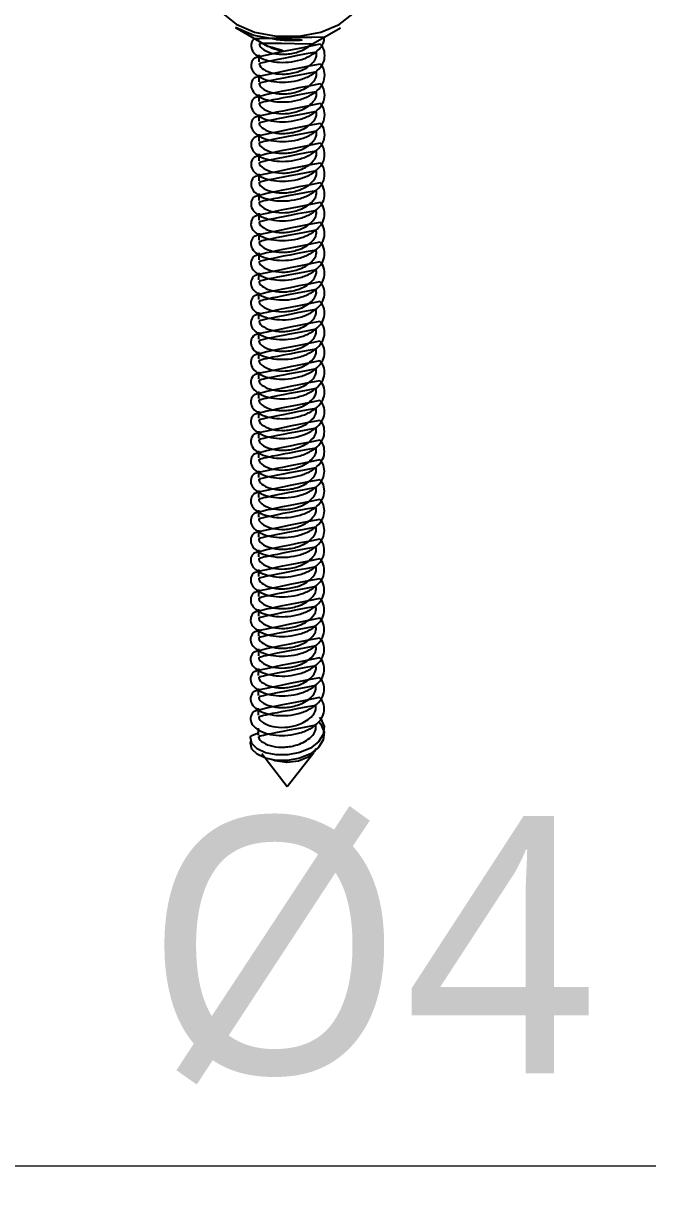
# Model space of a CAD drawing. Extents: x 16296680691 to 16296681378, y -37409617466 to -37409616989.
# Drawn here: x 16296680814.45 to 16296680839.16, y -37409617367.4 to -37409617322.11 of the extents above; entities that cross this region are included whole.
import ezdxf

# ---------------------------------------------------------------- set-up
doc = ezdxf.new("R2010")
doc.units = 0
doc.header["$LTSCALE"] = 10
doc.header["$MEASUREMENT"] = 0
doc.header["$PDMODE"] = 3
doc.header["$PDSIZE"] = -10
doc.layers.get('0').update_dxf_attribs({"linetype": 'CONTINUOUS'})
doc.layers.get('DEFPOINTS').update_dxf_attribs({"linetype": 'CONTINUOUS'})
doc.styles.add('Daelim Dimension', font='')
doc.styles.get('Daelim Dimension').set_extended_font_data('NanumGothic')
doc.dimstyles.new('DEFAULT', dxfattribs={"dimscale": 2, "dimtxt": 2, "dimasz": 2, "dimexe": 0, "dimexo": 2, "dimgap": 1, "dimtad": 1, "dimdec": 1, "dimzin": 9, "dimdsep": 46, "dimtxsty": 'Daelim Dimension', "dimcen": 0.5, "dimclrd": 252, "dimclre": 252, "dimclrt": 3, "dimadec": 1, "dimazin": 0, "dimtfac": 1, "dimtdec": 1, "dimtix": 1, "dimtmove": 0, "dimatfit": 3, "dimfxl": 1, "dimtolj": 1, "dimtzin": 1, "dimlwd": 9, "dimlwe": 9, "dimarcsym": 0})

# ---------------------------------------------------------------- blocks, each defined once
blk = doc.blocks.new('*D0')
at = {"color": 5, "lineweight": 9, "transparency": 16777216}
for p, q in [((16296680805.00526, -37409617341.05175), (16296680805.00526, -37409617366.735207)), ((16296680801.20512, -37409617341.356483), (16296680801.20512, -37409617366.735207)), ((16296680797.20512, -37409617366.735207), (16296680793.20512, -37409617366.735207)), ((16296680801.20512, -37409617366.735207), (16296680805.00526, -37409617366.735207)), ((16296680809.00526, -37409617366.735207), (16296680839.158819, -37409617366.735207))]:
    blk.add_line(p, q, dxfattribs=at)
at = {"color": 5, "transparency": 16777216}
for points in [[(16296680797.20512, -37409617366.068542), (16296680797.20512, -37409617367.401871), (16296680801.20512, -37409617366.735207)], [(16296680809.00526, -37409617366.068542), (16296680809.00526, -37409617367.401871), (16296680805.00526, -37409617366.735207)]]:
    blk.add_solid(points, dxfattribs=at)
at = {"layer": 'DEFPOINTS', "color": 0, "transparency": 16777216}
for p in [(16296680805.00526, -37409617337.05175), (16296680801.20512, -37409617337.356483), (16296680805.00526, -37409617366.735207)]:
    blk.add_point(p, dxfattribs=at)
at = {"color": 7, "transparency": 16777216, "insert": (16296680827.981421, -37409617358.347511), "char_height": 10, "attachment_point": 5, "style": 'Daelim Dimension'}
blk.add_mtext('\\A1;%%C4', dxfattribs=at)

msp = doc.modelspace()

# ---------------------------------------------------------------- linework, layer by layer
at = {"color": 7, "linetype": 'Continuous', "lineweight": 25}
for p, q in [((16296680822.739491, -37409617322.283913), (16296680823.986561, -37409617323.005234)), ((16296680825.593491, -37409617323.006592), (16296680826.84178, -37409617322.287376)), ((16296680823.65382, -37409617322.812767), (16296680823.65379, -37409617322.850929)), ((16296680823.65336, -37409617323.35096), (16296680823.65313, -37409617323.624107)), ((16296680823.65271, -37409617324.124138), (16296680823.652479, -37409617324.397293)), ((16296680823.65205, -37409617324.897324), (16296680823.651819, -37409617325.170464)), ((16296680823.65139, -37409617325.670486), (16296680823.651159, -37409617325.943642)), ((16296680823.65074, -37409617326.443672), (16296680823.650511, -37409617326.716827)), ((16296680823.65008, -37409617327.21685), (16296680823.649851, -37409617327.490013)), ((16296680823.649429, -37409617327.990044), (16296680823.649191, -37409617328.263184)), ((16296680823.648769, -37409617328.763206), (16296680823.64854, -37409617329.036362)), ((16296680823.648109, -37409617329.536392), (16296680823.647881, -37409617329.80954)), ((16296680823.647461, -37409617330.30957), (16296680823.64723, -37409617330.582733)), ((16296680823.646799, -37409617331.082748), (16296680823.64657, -37409617331.355904)), ((16296680823.646151, -37409617331.855927), (16296680823.64591, -37409617332.129082)), ((16296680823.645491, -37409617332.629112), (16296680823.64526, -37409617332.90226)), ((16296680823.644831, -37409617333.40229), (16296680823.6446, -37409617333.675438)), ((16296680823.64418, -37409617334.175468), (16296680823.64395, -37409617334.448624)), ((16296680823.64352, -37409617334.948647), (16296680823.64329, -37409617335.221802)), ((16296680823.64287, -37409617335.721832), (16296680823.64263, -37409617335.99498)), ((16296680823.64221, -37409617336.49501), (16296680823.641979, -37409617336.768158)), ((16296680823.64155, -37409617337.268188), (16296680823.641319, -37409617337.541344)), ((16296680823.6409, -37409617338.041367), (16296680823.640671, -37409617338.314507)), ((16296680823.64024, -37409617338.814537), (16296680823.640011, -37409617339.0877)), ((16296680823.639589, -37409617339.587723), (16296680823.639351, -37409617339.860878)), ((16296680823.638929, -37409617340.360909), (16296680823.6387, -37409617340.634064)), ((16296680823.638269, -37409617341.134087), (16296680823.638041, -37409617341.407227)), ((16296680823.637621, -37409617341.907257), (16296680823.63739, -37409617342.180412)), ((16296680823.636959, -37409617342.680443), (16296680823.63673, -37409617342.953598)), ((16296680823.636299, -37409617343.453621), (16296680823.63607, -37409617343.726784)), ((16296680823.635651, -37409617344.226807), (16296680823.63542, -37409617344.499947)), ((16296680823.634991, -37409617344.999977), (16296680823.63476, -37409617345.273132)), ((16296680823.63434, -37409617345.773163), (16296680823.634109, -37409617346.04631)), ((16296680823.63368, -37409617346.546341), (16296680823.63345, -37409617346.819504)), ((16296680823.63303, -37409617347.319519), (16296680823.63279, -37409617347.592667)), ((16296680823.63237, -37409617348.092697), (16296680823.632139, -37409617348.365852)), ((16296680823.63171, -37409617348.865883), (16296680823.631479, -37409617349.13903)), ((16296680823.346479, -37409617349.941208), (16296680823.64567, -37409617349.826729)), ((16296680823.63106, -37409617349.639061), (16296680823.630831, -37409617349.912399)), ((16296680823.76675, -37409617350.631172), (16296680824.76549, -37409617351.922752)), ((16296680824.76549, -37409617351.922752), (16296680825.794689, -37409617350.596443))]:
    msp.add_line(p, q, dxfattribs=at)
at = {"color": 7, "linetype": 'Continuous', "lineweight": 25, "flags": 128}
for points in [[(16296680825.25066, -37409617319.373283), (16296680824.35981, -37409617319.3703), (16296680823.51123, -37409617319.526421), (16296680822.787991, -37409617319.826347), (16296680822.2609, -37409617320.24073), (16296680821.981541, -37409617320.728996), (16296680821.977261, -37409617321.243362), (16296680822.24848, -37409617321.733467), (16296680822.76865, -37409617322.151337), (16296680823.48686, -37409617322.456093), (16296680824.33279, -37409617322.617867), (16296680825.22365, -37409617322.620827), (16296680826.072229, -37409617322.464722), (16296680826.795469, -37409617322.164787), (16296680827.322559, -37409617321.750412), (16296680827.601919, -37409617321.262138), (16296680827.606199, -37409617320.74778), (16296680827.33498, -37409617320.257668), (16296680826.8148, -37409617319.83979), (16296680826.0966, -37409617319.535049), (16296680825.25066, -37409617319.373283)], [(16296680824.32407, -37409617322.753967), (16296680823.462219, -37409617322.589157), (16296680822.739491, -37409617322.283913)], [(16296680826.02557, -37409617349.220741), (16296680826.079571, -37409617349.275902), (16296680826.20083, -37409617349.583763), (16296680826.16725, -37409617349.892212), (16296680825.982691, -37409617350.185051), (16296680825.66717, -37409617350.429077), (16296680825.259199, -37409617350.6008), (16296680824.790859, -37409617350.692192), (16296680824.32983, -37409617350.691803), (16296680823.90667, -37409617350.607597), (16296680823.581221, -37409617350.45211), (16296680823.38122, -37409617350.245972), (16296680823.33007, -37409617350.014793), (16296680823.346479, -37409617349.941208), (16296680823.346479, -37409617349.941208)], [(16296680825.99094, -37409617349.399834), (16296680826.07939, -37409617349.490173), (16296680826.200649, -37409617349.798027), (16296680826.16707, -37409617350.106483), (16296680825.98251, -37409617350.399323), (16296680825.66699, -37409617350.643341), (16296680825.25901, -37409617350.815071), (16296680824.79068, -37409617350.906464), (16296680824.329651, -37409617350.906067), (16296680823.90649, -37409617350.821869), (16296680823.581039, -37409617350.666382), (16296680823.381041, -37409617350.460243), (16296680823.329889, -37409617350.229057), (16296680823.346291, -37409617350.155479), (16296680823.346291, -37409617350.155479)], [(16296680825.87726, -37409617350.43924), (16296680825.82637, -37409617350.551109), (16296680825.58197, -37409617350.779243), (16296680825.198721, -37409617350.93087), (16296680824.74192, -37409617350.980164), (16296680824.28936, -37409617350.918732), (16296680824.206499, -37409617350.893822)]]:
    msp.add_lwpolyline(points, dxfattribs=at)
at = {"color": 7, "linetype": 'Continuous', "lineweight": 25}
for centre, radius, start, end in [((16296680824.8536, -37409617318.585258), 4.202213, 262.7608512, 298.2373243), ((16296680824.79129, -37409617321.511368), 1.696828, 241.6889412, 298.2139573)]:
    msp.add_arc(centre, radius, start, end, dxfattribs=at)
for points, knots in [([(16296680826.20974, -37409617322.651543), (16296680826.20785, -37409617322.711746), (16296680826.202669, -37409617322.876953), (16296680826.02371, -37409617323.131683), (16296680825.708929, -37409617323.379211), (16296680825.28812, -37409617323.553932), (16296680824.81789, -37409617323.646477), (16296680824.341631, -37409617323.643837), (16296680823.915541, -37409617323.559517), (16296680823.582899, -37409617323.399109), (16296680823.376051, -37409617323.187202), (16296680823.335819, -37409617322.957603), (16296680823.37958, -37409617322.785973), (16296680823.47069, -37409617322.717613), (16296680823.47879, -37409617322.711533)], [0, 0, 0, 0, 0.053998774, 0.148151003, 0.242133564, 0.335125002, 0.42979365, 0.522379603, 0.616950975, 0.710207083, 0.803902652, 0.898264211, 0.99095655, 1, 1, 1, 1]), ([(16296680826.047871, -37409617322.93264), (16296680826.066589, -37409617322.95079), (16296680826.17668, -37409617323.057587), (16296680826.242001, -37409617323.295433), (16296680826.216299, -37409617323.607918), (16296680826.02693, -37409617323.905212), (16296680825.707239, -37409617324.15229), (16296680825.287741, -37409617324.327133), (16296680824.817169, -37409617324.419647), (16296680824.340969, -37409617324.417023), (16296680823.914989, -37409617324.332741), (16296680823.58185, -37409617324.172173), (16296680823.376909, -37409617323.960838), (16296680823.329531, -37409617323.729073), (16296680823.407829, -37409617323.519867), (16296680823.55438, -37409617323.420242), (16296680823.611959, -37409617323.381104)], [0, 0, 0, 0, 0.016110741, 0.094778515, 0.171901542, 0.250108067, 0.328173658, 0.405415985, 0.484051467, 0.560956981, 0.639511663, 0.716973834, 0.794801039, 0.873181441, 0.950175324, 1, 1, 1, 1]), ([(16296680825.71472, -37409617322.924133), (16296680825.64011, -37409617322.986763), (16296680825.49135, -37409617323.11161), (16296680825.136209, -37409617323.260948), (16296680824.68441, -37409617323.345612), (16296680824.19449, -37409617323.307564), (16296680823.831829, -37409617323.160896), (16296680823.648069, -37409617322.987221), (16296680823.672371, -37409617322.880524), (16296680823.67893, -37409617322.851753)], [0, 0, 0, 0, 0.119961507, 0.239212634, 0.414187033, 0.587379024, 0.761171896, 0.935588933, 1, 1, 1, 1]), ([(16296680825.89921, -37409617323.239632), (16296680825.90506, -37409617323.292328), (16296680825.922911, -37409617323.453194), (16296680825.753639, -37409617323.680687), (16296680825.488119, -37409617323.883186), (16296680825.13661, -37409617324.034782), (16296680824.683439, -37409617324.118591), (16296680824.19392, -37409617324.080803), (16296680823.83115, -37409617323.934059), (16296680823.647409, -37409617323.760406), (16296680823.671721, -37409617323.653702), (16296680823.67827, -37409617323.624931)], [0, 0, 0, 0, 0.0646600592, 0.1974029031, 0.2936836607, 0.3893942683, 0.5298282133, 0.6688316025, 0.8083172568, 0.9483038649, 1, 1, 1, 1]), ([(16296680826.047211, -37409617323.705818), (16296680826.065929, -37409617323.723969), (16296680826.176029, -37409617323.830757), (16296680826.24135, -37409617324.068611), (16296680826.215651, -37409617324.381104), (16296680826.026279, -37409617324.678391), (16296680825.706591, -37409617324.925468), (16296680825.28709, -37409617325.100311), (16296680824.816509, -37409617325.192833), (16296680824.340309, -37409617325.190193), (16296680823.91433, -37409617325.105919), (16296680823.58119, -37409617324.945351), (16296680823.376249, -37409617324.734016), (16296680823.32888, -37409617324.502251), (16296680823.407181, -37409617324.293053), (16296680823.55372, -37409617324.19342), (16296680823.6113, -37409617324.154282)], [0, 0, 0, 0, 0.016110741, 0.094778515, 0.171901542, 0.250108067, 0.328173658, 0.405415985, 0.484051467, 0.560956981, 0.639511663, 0.716973834, 0.794801039, 0.873181441, 0.950175324, 1, 1, 1, 1]), ([(16296680825.89856, -37409617324.01281), (16296680825.9044, -37409617324.065514), (16296680825.922251, -37409617324.226372), (16296680825.752979, -37409617324.45388), (16296680825.487471, -37409617324.656357), (16296680825.13595, -37409617324.807961), (16296680824.682779, -37409617324.891769), (16296680824.19326, -37409617324.853981), (16296680823.8305, -37409617324.707237), (16296680823.646761, -37409617324.533577), (16296680823.671061, -37409617324.426888), (16296680823.67762, -37409617324.398109)], [0, 0, 0, 0, 0.064660059, 0.197402903, 0.293683661, 0.389394268, 0.529828213, 0.668831603, 0.808317257, 0.948303865, 1, 1, 1, 1]), ([(16296680826.04656, -37409617324.478996), (16296680826.065269, -37409617324.497147), (16296680826.175369, -37409617324.603951), (16296680826.24069, -37409617324.841789), (16296680826.214991, -37409617325.154266), (16296680826.02562, -37409617325.451569), (16296680825.705931, -37409617325.698647), (16296680825.28643, -37409617325.873489), (16296680824.815861, -37409617325.966011), (16296680824.339649, -37409617325.963371), (16296680823.913679, -37409617325.879097), (16296680823.58053, -37409617325.718529), (16296680823.375601, -37409617325.507202), (16296680823.32822, -37409617325.275436), (16296680823.406521, -37409617325.066223), (16296680823.55307, -37409617324.966599), (16296680823.610649, -37409617324.92746)], [0, 0, 0, 0, 0.016110741, 0.094778515, 0.171901542, 0.250108067, 0.328173658, 0.405415985, 0.484051467, 0.560956981, 0.639511663, 0.716973834, 0.794801039, 0.873181441, 0.950175324, 1, 1, 1, 1]), ([(16296680825.8979, -37409617324.786003), (16296680825.903749, -37409617324.838676), (16296680825.9216, -37409617324.99955), (16296680825.752331, -37409617325.227058), (16296680825.486811, -37409617325.429543), (16296680825.1353, -37409617325.581146), (16296680824.682119, -37409617325.664948), (16296680824.19261, -37409617325.627159), (16296680823.82984, -37409617325.480423), (16296680823.646099, -37409617325.306763), (16296680823.67041, -37409617325.200073), (16296680823.67696, -37409617325.171288)], [0, 0, 0, 0, 0.064660059, 0.197402903, 0.293683661, 0.389394268, 0.529828213, 0.668831603, 0.808317257, 0.948303865, 1, 1, 1, 1]), ([(16296680826.0459, -37409617325.252167), (16296680826.064619, -37409617325.270332), (16296680826.174721, -37409617325.377129), (16296680826.24004, -37409617325.614967), (16296680826.21434, -37409617325.927452), (16296680826.024969, -37409617326.224747), (16296680825.70528, -37409617326.471832), (16296680825.28577, -37409617326.646683), (16296680824.815201, -37409617326.739189), (16296680824.339001, -37409617326.736549), (16296680823.913019, -37409617326.652283), (16296680823.57988, -37409617326.491707), (16296680823.374941, -37409617326.28038), (16296680823.32757, -37409617326.048607), (16296680823.405861, -37409617325.839409), (16296680823.55241, -37409617325.739777), (16296680823.609989, -37409617325.700638)], [0, 0, 0, 0, 0.016110741, 0.094778515, 0.171901542, 0.250108067, 0.328173658, 0.405415985, 0.484051467, 0.560956981, 0.639511663, 0.716973834, 0.794801039, 0.873181441, 0.950175324, 1, 1, 1, 1]), ([(16296680825.897249, -37409617325.559174), (16296680825.90309, -37409617325.611862), (16296680825.92094, -37409617325.772728), (16296680825.751671, -37409617326.000237), (16296680825.48616, -37409617326.202721), (16296680825.13464, -37409617326.354317), (16296680824.681471, -37409617326.438133), (16296680824.19195, -37409617326.400337), (16296680823.829189, -37409617326.253601), (16296680823.645439, -37409617326.079941), (16296680823.66975, -37409617325.973244), (16296680823.67631, -37409617325.944473)], [0, 0, 0, 0, 0.064660059, 0.197402903, 0.293683661, 0.389394268, 0.529828213, 0.668831603, 0.808317257, 0.948303865, 1, 1, 1, 1]), ([(16296680826.04525, -37409617326.025352), (16296680826.063959, -37409617326.04351), (16296680826.174061, -37409617326.150307), (16296680826.23938, -37409617326.388153), (16296680826.21368, -37409617326.700638), (16296680826.024309, -37409617326.997932), (16296680825.70462, -37409617327.24501), (16296680825.28512, -37409617327.419853), (16296680824.814541, -37409617327.512367), (16296680824.338341, -37409617327.509727), (16296680823.912359, -37409617327.425453), (16296680823.57922, -37409617327.264877), (16296680823.374281, -37409617327.053558), (16296680823.32691, -37409617326.821793), (16296680823.40521, -37409617326.612587), (16296680823.55176, -37409617326.512962), (16296680823.609329, -37409617326.473824)], [0, 0, 0, 0, 0.016110741, 0.094778515, 0.171901542, 0.250108067, 0.328173658, 0.405415985, 0.484051467, 0.560956981, 0.639511663, 0.716973834, 0.794801039, 0.873181441, 0.950175324, 1, 1, 1, 1]), ([(16296680825.896589, -37409617326.332352), (16296680825.902439, -37409617326.38504), (16296680825.92029, -37409617326.545914), (16296680825.751011, -37409617326.773407), (16296680825.4855, -37409617326.975899), (16296680825.13398, -37409617327.127502), (16296680824.680811, -37409617327.211311), (16296680824.191299, -37409617327.173523), (16296680823.828529, -37409617327.026779), (16296680823.644791, -37409617326.853119), (16296680823.66909, -37409617326.746422), (16296680823.67565, -37409617326.717644)], [0, 0, 0, 0, 0.064660059, 0.197402903, 0.293683661, 0.389394268, 0.529828213, 0.668831603, 0.808317257, 0.948303865, 1, 1, 1, 1]), ([(16296680826.04459, -37409617326.798538), (16296680826.063299, -37409617326.816689), (16296680826.173401, -37409617326.923477), (16296680826.238729, -37409617327.161331), (16296680826.21302, -37409617327.473824), (16296680826.023649, -37409617327.771111), (16296680825.70396, -37409617328.018188), (16296680825.28446, -37409617328.193031), (16296680824.81389, -37409617328.285553), (16296680824.33769, -37409617328.282913), (16296680823.911711, -37409617328.198639), (16296680823.578569, -37409617328.038071), (16296680823.373631, -37409617327.826736), (16296680823.32625, -37409617327.594971), (16296680823.404551, -37409617327.385773), (16296680823.5511, -37409617327.28614), (16296680823.608681, -37409617327.246986)], [0, 0, 0, 0, 0.016110741, 0.094778515, 0.171901542, 0.250108067, 0.328173658, 0.405415985, 0.484051467, 0.560956981, 0.639511663, 0.716973834, 0.794801039, 0.873181441, 0.950175324, 1, 1, 1, 1]), ([(16296680825.895929, -37409617327.10553), (16296680825.901779, -37409617327.158234), (16296680825.91963, -37409617327.319092), (16296680825.75036, -37409617327.546593), (16296680825.48485, -37409617327.749077), (16296680825.133329, -37409617327.900681), (16296680824.680149, -37409617327.984489), (16296680824.190639, -37409617327.946701), (16296680823.827881, -37409617327.799957), (16296680823.644131, -37409617327.626297), (16296680823.66844, -37409617327.5196), (16296680823.67499, -37409617327.490829)], [0, 0, 0, 0, 0.064660059, 0.197402903, 0.293683661, 0.389394268, 0.529828213, 0.668831603, 0.808317257, 0.948303865, 1, 1, 1, 1]), ([(16296680826.04394, -37409617327.571716), (16296680826.062651, -37409617327.589867), (16296680826.17275, -37409617327.696663), (16296680826.23807, -37409617327.934509), (16296680826.21237, -37409617328.246986), (16296680826.023001, -37409617328.544289), (16296680825.70331, -37409617328.791367), (16296680825.28381, -37409617328.966209), (16296680824.813231, -37409617329.058731), (16296680824.33703, -37409617329.056091), (16296680823.911051, -37409617328.971817), (16296680823.577909, -37409617328.811249), (16296680823.372971, -37409617328.599907), (16296680823.3256, -37409617328.368149), (16296680823.403891, -37409617328.158943), (16296680823.55044, -37409617328.059319), (16296680823.608021, -37409617328.02018)], [0, 0, 0, 0, 0.016110741, 0.094778515, 0.171901542, 0.250108067, 0.328173658, 0.405415985, 0.484051467, 0.560956981, 0.639511663, 0.716973834, 0.794801039, 0.873181441, 0.950175324, 1, 1, 1, 1]), ([(16296680825.895281, -37409617327.878708), (16296680825.901119, -37409617327.931396), (16296680825.91897, -37409617328.09227), (16296680825.749701, -37409617328.319771), (16296680825.48419, -37409617328.522263), (16296680825.132669, -37409617328.673859), (16296680824.679501, -37409617328.757668), (16296680824.18998, -37409617328.719879), (16296680823.827221, -37409617328.573143), (16296680823.64348, -37409617328.399483), (16296680823.66778, -37409617328.292793), (16296680823.674339, -37409617328.264008)], [0, 0, 0, 0, 0.0646600592, 0.1974029031, 0.2936836607, 0.3893942683, 0.5298282133, 0.6688316025, 0.8083172568, 0.9483038649, 1, 1, 1, 1]), ([(16296680826.04328, -37409617328.344887), (16296680826.061991, -37409617328.363037), (16296680826.172091, -37409617328.469841), (16296680826.23741, -37409617328.707687), (16296680826.21171, -37409617329.020172), (16296680826.022341, -37409617329.317467), (16296680825.70265, -37409617329.564552), (16296680825.28315, -37409617329.739388), (16296680824.81258, -37409617329.831909), (16296680824.33638, -37409617329.829269), (16296680823.910391, -37409617329.745003), (16296680823.57725, -37409617329.584427), (16296680823.37232, -37409617329.373093), (16296680823.32494, -37409617329.141327), (16296680823.40324, -37409617328.932121), (16296680823.549789, -37409617328.832497), (16296680823.607361, -37409617328.793358)], [0, 0, 0, 0, 0.016110741, 0.094778515, 0.171901542, 0.250108067, 0.328173658, 0.405415985, 0.484051467, 0.560956981, 0.639511663, 0.716973834, 0.794801039, 0.873181441, 0.950175324, 1, 1, 1, 1]), ([(16296680825.894621, -37409617328.651894), (16296680825.900471, -37409617328.704582), (16296680825.91832, -37409617328.865448), (16296680825.74905, -37409617329.092957), (16296680825.48353, -37409617329.295441), (16296680825.132021, -37409617329.447037), (16296680824.678841, -37409617329.530853), (16296680824.189329, -37409617329.493057), (16296680823.826559, -37409617329.346313), (16296680823.64282, -37409617329.172661), (16296680823.66713, -37409617329.065964), (16296680823.673679, -37409617329.037193)], [0, 0, 0, 0, 0.064660059, 0.197402903, 0.293683661, 0.389394268, 0.529828213, 0.668831603, 0.808317257, 0.948303865, 1, 1, 1, 1]), ([(16296680826.04262, -37409617329.118073), (16296680826.06134, -37409617329.13623), (16296680826.171431, -37409617329.243027), (16296680826.236759, -37409617329.480873), (16296680826.21106, -37409617329.79335), (16296680826.021681, -37409617330.090652), (16296680825.702, -37409617330.33773), (16296680825.28249, -37409617330.512573), (16296680824.81192, -37409617330.605087), (16296680824.33572, -37409617330.602448), (16296680823.90974, -37409617330.518173), (16296680823.576599, -37409617330.357597), (16296680823.37166, -37409617330.146278), (16296680823.324289, -37409617329.914513), (16296680823.40258, -37409617329.705307), (16296680823.549129, -37409617329.605667), (16296680823.60671, -37409617329.566544)], [0, 0, 0, 0, 0.016110741, 0.094778515, 0.171901542, 0.250108067, 0.328173658, 0.405415985, 0.484051467, 0.560956981, 0.639511663, 0.716973834, 0.794801039, 0.873181441, 0.950175324, 1, 1, 1, 1]), ([(16296680825.893961, -37409617329.425072), (16296680825.899811, -37409617329.47776), (16296680825.91766, -37409617329.638634), (16296680825.74839, -37409617329.866127), (16296680825.48288, -37409617330.068619), (16296680825.131359, -37409617330.220222), (16296680824.67819, -37409617330.304024), (16296680824.188669, -37409617330.266243), (16296680823.825911, -37409617330.119499), (16296680823.64216, -37409617329.945839), (16296680823.66647, -37409617329.839142), (16296680823.673031, -37409617329.810364)], [0, 0, 0, 0, 0.0646600592, 0.1974029031, 0.2936836607, 0.3893942683, 0.5298282133, 0.6688316025, 0.8083172568, 0.9483038649, 1, 1, 1, 1]), ([(16296680826.041969, -37409617329.891251), (16296680826.06068, -37409617329.909409), (16296680826.17078, -37409617330.016197), (16296680826.236099, -37409617330.254044), (16296680826.2104, -37409617330.566544), (16296680826.02103, -37409617330.863831), (16296680825.70134, -37409617331.110909), (16296680825.281839, -37409617331.285751), (16296680824.81126, -37409617331.378273), (16296680824.33506, -37409617331.375633), (16296680823.909081, -37409617331.291351), (16296680823.575939, -37409617331.130783), (16296680823.371, -37409617330.919456), (16296680823.323629, -37409617330.687691), (16296680823.40193, -37409617330.478493), (16296680823.548479, -37409617330.37886), (16296680823.60605, -37409617330.339706)], [0, 0, 0, 0, 0.016110741, 0.094778515, 0.171901542, 0.250108067, 0.328173658, 0.405415985, 0.484051467, 0.560956981, 0.639511663, 0.716973834, 0.794801039, 0.873181441, 0.950175324, 1, 1, 1, 1]), ([(16296680825.893311, -37409617330.19825), (16296680825.899151, -37409617330.250938), (16296680825.917009, -37409617330.411797), (16296680825.74774, -37409617330.639313), (16296680825.48222, -37409617330.841797), (16296680825.130699, -37409617330.993401), (16296680824.67753, -37409617331.077209), (16296680824.188021, -37409617331.039413), (16296680823.825251, -37409617330.892677), (16296680823.64151, -37409617330.719017), (16296680823.66581, -37409617330.61232), (16296680823.672371, -37409617330.583542)], [0, 0, 0, 0, 0.064660059, 0.197402903, 0.293683661, 0.389394268, 0.529828213, 0.668831603, 0.808317257, 0.948303865, 1, 1, 1, 1]), ([(16296680826.041309, -37409617330.664436), (16296680826.06003, -37409617330.682587), (16296680826.17012, -37409617330.789383), (16296680826.235451, -37409617331.027222), (16296680826.20974, -37409617331.339706), (16296680826.02037, -37409617331.637009), (16296680825.70068, -37409617331.884087), (16296680825.281179, -37409617332.058929), (16296680824.81061, -37409617332.151451), (16296680824.33441, -37409617332.148804), (16296680823.90843, -37409617332.064537), (16296680823.575279, -37409617331.903961), (16296680823.37035, -37409617331.692627), (16296680823.322969, -37409617331.460869), (16296680823.40127, -37409617331.251663), (16296680823.547819, -37409617331.152039), (16296680823.6054, -37409617331.112892)], [0, 0, 0, 0, 0.016110741, 0.094778515, 0.171901542, 0.250108067, 0.328173658, 0.405415985, 0.484051467, 0.560956981, 0.639511663, 0.716973834, 0.794801039, 0.873181441, 0.950175324, 1, 1, 1, 1]), ([(16296680825.892651, -37409617330.971428), (16296680825.8985, -37409617331.024117), (16296680825.916349, -37409617331.184982), (16296680825.74708, -37409617331.412491), (16296680825.481569, -37409617331.614983), (16296680825.130051, -37409617331.766579), (16296680824.67687, -37409617331.850388), (16296680824.187361, -37409617331.812599), (16296680823.824591, -37409617331.665863), (16296680823.64085, -37409617331.492203), (16296680823.665159, -37409617331.385498), (16296680823.671709, -37409617331.356728)], [0, 0, 0, 0, 0.0646600592, 0.1974029031, 0.2936836607, 0.3893942683, 0.5298282133, 0.6688316025, 0.8083172568, 0.9483038649, 1, 1, 1, 1]), ([(16296680826.040661, -37409617331.437607), (16296680826.05937, -37409617331.455757), (16296680826.16947, -37409617331.562561), (16296680826.234791, -37409617331.800407), (16296680826.209089, -37409617332.112892), (16296680826.01972, -37409617332.410187), (16296680825.700029, -37409617332.657257), (16296680825.280531, -37409617332.832108), (16296680824.80995, -37409617332.924629), (16296680824.33375, -37409617332.921989), (16296680823.90777, -37409617332.837723), (16296680823.574631, -37409617332.677147), (16296680823.36969, -37409617332.465813), (16296680823.322321, -37409617332.234047), (16296680823.40061, -37409617332.024841), (16296680823.547159, -37409617331.925217), (16296680823.60474, -37409617331.886078)], [0, 0, 0, 0, 0.016110741, 0.094778515, 0.171901542, 0.250108067, 0.328173658, 0.405415985, 0.484051467, 0.560956981, 0.639511663, 0.716973834, 0.794801039, 0.873181441, 0.950175324, 1, 1, 1, 1]), ([(16296680825.892, -37409617331.744614), (16296680825.89784, -37409617331.797302), (16296680825.915689, -37409617331.958168), (16296680825.74642, -37409617332.185669), (16296680825.480909, -37409617332.388161), (16296680825.129391, -37409617332.539757), (16296680824.67622, -37409617332.623573), (16296680824.186701, -37409617332.585777), (16296680823.82394, -37409617332.439034), (16296680823.6402, -37409617332.265381), (16296680823.664499, -37409617332.158684), (16296680823.671061, -37409617332.129913)], [0, 0, 0, 0, 0.064660059, 0.197402903, 0.293683661, 0.389394268, 0.529828213, 0.668831603, 0.808317257, 0.948303865, 1, 1, 1, 1]), ([(16296680826.040001, -37409617332.210793), (16296680826.05871, -37409617332.228943), (16296680826.16881, -37409617332.335739), (16296680826.234131, -37409617332.573593), (16296680826.208429, -37409617332.88607), (16296680826.01906, -37409617333.183357), (16296680825.699369, -37409617333.430443), (16296680825.279869, -37409617333.605293), (16296680824.809299, -37409617333.697807), (16296680824.333099, -37409617333.695168), (16296680823.90711, -37409617333.610893), (16296680823.573971, -37409617333.450333), (16296680823.36904, -37409617333.238991), (16296680823.321659, -37409617333.007233), (16296680823.39996, -37409617332.798019), (16296680823.546511, -37409617332.698387), (16296680823.60408, -37409617332.659264)], [0, 0, 0, 0, 0.016110741, 0.094778515, 0.171901542, 0.250108067, 0.328173658, 0.405415985, 0.484051467, 0.560956981, 0.639511663, 0.716973834, 0.794801039, 0.873181441, 0.950175324, 1, 1, 1, 1]), ([(16296680825.89134, -37409617332.517776), (16296680825.89719, -37409617332.57048), (16296680825.915039, -37409617332.731354), (16296680825.74577, -37409617332.958847), (16296680825.480249, -37409617333.161339), (16296680825.128731, -37409617333.312943), (16296680824.67556, -37409617333.396744), (16296680824.18605, -37409617333.358963), (16296680823.82328, -37409617333.212212), (16296680823.63954, -37409617333.038559), (16296680823.663851, -37409617332.931862), (16296680823.670401, -37409617332.903084)], [0, 0, 0, 0, 0.064660059, 0.197402903, 0.293683661, 0.389394268, 0.529828213, 0.668831603, 0.808317257, 0.948303865, 1, 1, 1, 1]), ([(16296680826.039339, -37409617332.983971), (16296680826.05806, -37409617333.002121), (16296680826.16815, -37409617333.108917), (16296680826.23348, -37409617333.346764), (16296680826.207781, -37409617333.659248), (16296680826.0184, -37409617333.956551), (16296680825.698721, -37409617334.203629), (16296680825.279209, -37409617334.378464), (16296680824.80864, -37409617334.470993), (16296680824.332439, -37409617334.468353), (16296680823.90646, -37409617334.384071), (16296680823.57332, -37409617334.223503), (16296680823.36838, -37409617334.012177), (16296680823.320999, -37409617333.780411), (16296680823.3993, -37409617333.571198), (16296680823.545851, -37409617333.471573), (16296680823.60343, -37409617333.432426)], [0, 0, 0, 0, 0.016110741, 0.094778515, 0.171901542, 0.250108067, 0.328173658, 0.405415985, 0.484051467, 0.560956981, 0.639511663, 0.716973834, 0.794801039, 0.873181441, 0.950175324, 1, 1, 1, 1]), ([(16296680825.89068, -37409617333.29097), (16296680825.89653, -37409617333.343658), (16296680825.914379, -37409617333.504517), (16296680825.74511, -37409617333.732033), (16296680825.479601, -37409617333.934517), (16296680825.12808, -37409617334.086121), (16296680824.67491, -37409617334.169922), (16296680824.18539, -37409617334.132133), (16296680823.82263, -37409617333.98539), (16296680823.63888, -37409617333.811737), (16296680823.663191, -37409617333.70504), (16296680823.669741, -37409617333.676262)], [0, 0, 0, 0, 0.064660059, 0.197402903, 0.293683661, 0.389394268, 0.529828213, 0.668831603, 0.808317257, 0.948303865, 1, 1, 1, 1]), ([(16296680826.038691, -37409617333.757149), (16296680826.0574, -37409617333.775307), (16296680826.1675, -37409617333.882103), (16296680826.232821, -37409617334.119942), (16296680826.207121, -37409617334.432426), (16296680826.01775, -37409617334.729729), (16296680825.698059, -37409617334.976807), (16296680825.278561, -37409617335.151649), (16296680824.80798, -37409617335.244164), (16296680824.331779, -37409617335.241524), (16296680823.9058, -37409617335.157249), (16296680823.57266, -37409617334.996681), (16296680823.36772, -37409617334.785347), (16296680823.320351, -37409617334.553589), (16296680823.398649, -37409617334.344383), (16296680823.5452, -37409617334.244751), (16296680823.60277, -37409617334.205612)], [0, 0, 0, 0, 0.016110741, 0.094778515, 0.171901542, 0.250108067, 0.328173658, 0.405415985, 0.484051467, 0.560956981, 0.639511663, 0.716973834, 0.794801039, 0.873181441, 0.950175324, 1, 1, 1, 1]), ([(16296680825.89003, -37409617334.064148), (16296680825.89588, -37409617334.116837), (16296680825.913731, -37409617334.277702), (16296680825.744459, -37409617334.505211), (16296680825.478939, -37409617334.707703), (16296680825.12742, -37409617334.859299), (16296680824.67425, -37409617334.9431), (16296680824.18474, -37409617334.905312), (16296680823.82197, -37409617334.758583), (16296680823.638229, -37409617334.584923), (16296680823.662531, -37409617334.478218), (16296680823.66909, -37409617334.44944)], [0, 0, 0, 0, 0.064660059, 0.197402903, 0.293683661, 0.389394268, 0.529828213, 0.668831603, 0.808317257, 0.948303865, 1, 1, 1, 1]), ([(16296680826.038031, -37409617334.530327), (16296680826.056749, -37409617334.548477), (16296680826.16684, -37409617334.655281), (16296680826.232161, -37409617334.89312), (16296680826.206461, -37409617335.205612), (16296680826.01709, -37409617335.502907), (16296680825.697399, -37409617335.749977), (16296680825.277901, -37409617335.924828), (16296680824.807329, -37409617336.017349), (16296680824.331129, -37409617336.014702), (16296680823.905149, -37409617335.930428), (16296680823.57201, -37409617335.769859), (16296680823.367069, -37409617335.558533), (16296680823.319691, -37409617335.326767), (16296680823.397989, -37409617335.117561), (16296680823.54454, -37409617335.017937), (16296680823.602119, -37409617334.97879)], [0, 0, 0, 0, 0.016110741, 0.094778515, 0.171901542, 0.250108067, 0.328173658, 0.405415985, 0.484051467, 0.560956981, 0.639511663, 0.716973834, 0.794801039, 0.873181441, 0.950175324, 1, 1, 1, 1]), ([(16296680825.88937, -37409617334.837334), (16296680825.89522, -37409617334.890007), (16296680825.913071, -37409617335.05088), (16296680825.743799, -37409617335.278389), (16296680825.478279, -37409617335.480873), (16296680825.12677, -37409617335.632477), (16296680824.673599, -37409617335.716293), (16296680824.18408, -37409617335.67849), (16296680823.82131, -37409617335.531754), (16296680823.637569, -37409617335.358093), (16296680823.66188, -37409617335.251404), (16296680823.66843, -37409617335.222618)], [0, 0, 0, 0, 0.0646600592, 0.1974029031, 0.2936836607, 0.3893942683, 0.5298282133, 0.6688316025, 0.8083172568, 0.9483038649, 1, 1, 1, 1]), ([(16296680826.037371, -37409617335.303513), (16296680826.056089, -37409617335.321663), (16296680826.166189, -37409617335.428459), (16296680826.23151, -37409617335.666313), (16296680826.205811, -37409617335.97879), (16296680826.016439, -37409617336.276077), (16296680825.696751, -37409617336.523163), (16296680825.27725, -37409617336.698013), (16296680824.806669, -37409617336.790527), (16296680824.330469, -37409617336.787888), (16296680823.90449, -37409617336.703613), (16296680823.57135, -37409617336.543053), (16296680823.366409, -37409617336.331711), (16296680823.31904, -37409617336.099953), (16296680823.397329, -37409617335.890739), (16296680823.54388, -37409617335.791107), (16296680823.60146, -37409617335.751984)], [0, 0, 0, 0, 0.016110741, 0.094778515, 0.171901542, 0.250108067, 0.328173658, 0.405415985, 0.484051467, 0.560956981, 0.639511663, 0.716973834, 0.794801039, 0.873181441, 0.950175324, 1, 1, 1, 1]), ([(16296680825.88872, -37409617335.610497), (16296680825.89456, -37409617335.6632), (16296680825.912411, -37409617335.824074), (16296680825.743139, -37409617336.051567), (16296680825.477631, -37409617336.254059), (16296680825.12611, -37409617336.405647), (16296680824.672939, -37409617336.489464), (16296680824.18342, -37409617336.451683), (16296680823.82066, -37409617336.304932), (16296680823.636921, -37409617336.131279), (16296680823.661221, -37409617336.024567), (16296680823.66778, -37409617335.995796)], [0, 0, 0, 0, 0.0646600592, 0.1974029031, 0.2936836607, 0.3893942683, 0.5298282133, 0.6688316025, 0.8083172568, 0.9483038649, 1, 1, 1, 1]), ([(16296680826.03672, -37409617336.076691), (16296680826.055429, -37409617336.094841), (16296680826.165529, -37409617336.201637), (16296680826.23085, -37409617336.439484), (16296680826.205151, -37409617336.751968), (16296680826.015779, -37409617337.049263), (16296680825.696091, -37409617337.296341), (16296680825.27659, -37409617337.471184), (16296680824.806021, -37409617337.563713), (16296680824.329809, -37409617337.561073), (16296680823.903839, -37409617337.476791), (16296680823.57069, -37409617337.316223), (16296680823.365761, -37409617337.104889), (16296680823.31838, -37409617336.873123), (16296680823.396681, -37409617336.663918), (16296680823.54323, -37409617336.564293), (16296680823.6008, -37409617336.525146)], [0, 0, 0, 0, 0.016110741, 0.094778515, 0.171901542, 0.250108067, 0.328173658, 0.405415985, 0.484051467, 0.560956981, 0.639511663, 0.716973834, 0.794801039, 0.873181441, 0.950175324, 1, 1, 1, 1]), ([(16296680825.88806, -37409617336.383682), (16296680825.893909, -37409617336.436378), (16296680825.91176, -37409617336.597237), (16296680825.742491, -37409617336.824753), (16296680825.476971, -37409617337.027237), (16296680825.12546, -37409617337.178833), (16296680824.672279, -37409617337.262642), (16296680824.18277, -37409617337.224854), (16296680823.82, -37409617337.07811), (16296680823.636259, -37409617336.904457), (16296680823.66057, -37409617336.79776), (16296680823.66712, -37409617336.768982)], [0, 0, 0, 0, 0.064660059, 0.197402903, 0.293683661, 0.389394268, 0.529828213, 0.668831603, 0.808317257, 0.948303865, 1, 1, 1, 1]), ([(16296680826.03606, -37409617336.849869), (16296680826.054779, -37409617336.868019), (16296680826.164881, -37409617336.974823), (16296680826.2302, -37409617337.212662), (16296680826.204491, -37409617337.525146), (16296680826.015129, -37409617337.822441), (16296680825.69544, -37409617338.069527), (16296680825.27593, -37409617338.244362), (16296680824.805361, -37409617338.336884), (16296680824.329161, -37409617338.334244), (16296680823.903179, -37409617338.249969), (16296680823.57004, -37409617338.089401), (16296680823.365101, -37409617337.878067), (16296680823.31773, -37409617337.646309), (16296680823.396021, -37409617337.437103), (16296680823.54257, -37409617337.337471), (16296680823.600149, -37409617337.298332)], [0, 0, 0, 0, 0.016110741, 0.094778515, 0.171901542, 0.250108067, 0.328173658, 0.405415985, 0.484051467, 0.560956981, 0.639511663, 0.716973834, 0.794801039, 0.873181441, 0.950175324, 1, 1, 1, 1]), ([(16296680825.8874, -37409617337.156868), (16296680825.89325, -37409617337.209557), (16296680825.9111, -37409617337.370422), (16296680825.741831, -37409617337.597931), (16296680825.47632, -37409617337.800423), (16296680825.1248, -37409617337.952019), (16296680824.671631, -37409617338.03582), (16296680824.18211, -37409617337.998032), (16296680823.819349, -37409617337.851288), (16296680823.635599, -37409617337.677643), (16296680823.65991, -37409617337.570938), (16296680823.66647, -37409617337.54216)], [0, 0, 0, 0, 0.064660059, 0.197402903, 0.293683661, 0.389394268, 0.529828213, 0.668831603, 0.808317257, 0.948303865, 1, 1, 1, 1]), ([(16296680826.03541, -37409617337.623047), (16296680826.054119, -37409617337.641197), (16296680826.164221, -37409617337.748001), (16296680826.22954, -37409617337.98584), (16296680826.20384, -37409617338.298317), (16296680826.014469, -37409617338.595627), (16296680825.69478, -37409617338.842697), (16296680825.27528, -37409617339.017548), (16296680824.804701, -37409617339.110062), (16296680824.328501, -37409617339.107422), (16296680823.902519, -37409617339.023148), (16296680823.56938, -37409617338.862579), (16296680823.364441, -37409617338.651253), (16296680823.31707, -37409617338.419487), (16296680823.39537, -37409617338.210281), (16296680823.54192, -37409617338.110649), (16296680823.599489, -37409617338.07151)], [0, 0, 0, 0, 0.016110741, 0.094778515, 0.171901542, 0.250108067, 0.328173658, 0.405415985, 0.484051467, 0.560956981, 0.639511663, 0.716973834, 0.794801039, 0.873181441, 0.950175324, 1, 1, 1, 1]), ([(16296680825.886749, -37409617337.930054), (16296680825.892599, -37409617337.982727), (16296680825.91045, -37409617338.1436), (16296680825.741171, -37409617338.371109), (16296680825.47566, -37409617338.573593), (16296680825.12414, -37409617338.725197), (16296680824.670971, -37409617338.808998), (16296680824.181459, -37409617338.77121), (16296680823.818689, -37409617338.624474), (16296680823.634951, -37409617338.450813), (16296680823.65925, -37409617338.344116), (16296680823.66581, -37409617338.315338)], [0, 0, 0, 0, 0.064660059, 0.197402903, 0.293683661, 0.389394268, 0.529828213, 0.668831603, 0.808317257, 0.948303865, 1, 1, 1, 1]), ([(16296680826.03475, -37409617338.396217), (16296680826.053459, -37409617338.414383), (16296680826.163561, -37409617338.521179), (16296680826.22888, -37409617338.759018), (16296680826.20318, -37409617339.07151), (16296680826.013809, -37409617339.368797), (16296680825.69412, -37409617339.615883), (16296680825.27462, -37409617339.790733), (16296680824.80405, -37409617339.88324), (16296680824.32785, -37409617339.8806), (16296680823.901871, -37409617339.796333), (16296680823.568729, -37409617339.635757), (16296680823.363791, -37409617339.424431), (16296680823.31641, -37409617339.192673), (16296680823.394711, -37409617338.983459), (16296680823.54126, -37409617338.883827), (16296680823.598841, -37409617338.844688)], [0, 0, 0, 0, 0.016110741, 0.094778515, 0.171901542, 0.250108067, 0.328173658, 0.405415985, 0.484051467, 0.560956981, 0.639511663, 0.716973834, 0.794801039, 0.873181441, 0.950175324, 1, 1, 1, 1]), ([(16296680825.886089, -37409617338.703217), (16296680825.891939, -37409617338.755913), (16296680825.90979, -37409617338.916779), (16296680825.74052, -37409617339.144287), (16296680825.475, -37409617339.346771), (16296680825.123489, -37409617339.498367), (16296680824.670309, -37409617339.582176), (16296680824.180799, -37409617339.544388), (16296680823.818029, -37409617339.397652), (16296680823.634291, -37409617339.223991), (16296680823.6586, -37409617339.117287), (16296680823.66515, -37409617339.088516)], [0, 0, 0, 0, 0.064660059, 0.197402903, 0.293683661, 0.389394268, 0.529828213, 0.668831603, 0.808317257, 0.948303865, 1, 1, 1, 1]), ([(16296680826.03409, -37409617339.169411), (16296680826.052811, -37409617339.187561), (16296680826.16291, -37409617339.294357), (16296680826.22823, -37409617339.532204), (16296680826.20253, -37409617339.844688), (16296680826.013161, -37409617340.141983), (16296680825.69347, -37409617340.389061), (16296680825.27397, -37409617340.563904), (16296680824.803391, -37409617340.656433), (16296680824.32719, -37409617340.653793), (16296680823.901211, -37409617340.569511), (16296680823.568069, -37409617340.408943), (16296680823.363131, -37409617340.197609), (16296680823.31576, -37409617339.965843), (16296680823.394051, -37409617339.756638), (16296680823.5406, -37409617339.657013), (16296680823.598181, -37409617339.617867)], [0, 0, 0, 0, 0.016110741, 0.094778515, 0.171901542, 0.250108067, 0.328173658, 0.405415985, 0.484051467, 0.560956981, 0.639511663, 0.716973834, 0.794801039, 0.873181441, 0.950175324, 1, 1, 1, 1]), ([(16296680825.885441, -37409617339.476402), (16296680825.891279, -37409617339.529099), (16296680825.90913, -37409617339.689957), (16296680825.739861, -37409617339.917473), (16296680825.47435, -37409617340.119957), (16296680825.122829, -37409617340.271553), (16296680824.669661, -37409617340.355362), (16296680824.18014, -37409617340.317574), (16296680823.817381, -37409617340.17083), (16296680823.63364, -37409617339.997177), (16296680823.65794, -37409617339.890472), (16296680823.664499, -37409617339.861702)], [0, 0, 0, 0, 0.064660059, 0.197402903, 0.293683661, 0.389394268, 0.529828213, 0.668831603, 0.808317257, 0.948303865, 1, 1, 1, 1]), ([(16296680826.03344, -37409617339.942589), (16296680826.052151, -37409617339.960739), (16296680826.162251, -37409617340.067543), (16296680826.22757, -37409617340.305382), (16296680826.20187, -37409617340.617867), (16296680826.012501, -37409617340.915161), (16296680825.69281, -37409617341.162239), (16296680825.27331, -37409617341.337082), (16296680824.80274, -37409617341.429604), (16296680824.32653, -37409617341.426964), (16296680823.900551, -37409617341.34269), (16296680823.56741, -37409617341.182121), (16296680823.36248, -37409617340.970787), (16296680823.3151, -37409617340.739021), (16296680823.3934, -37409617340.529823), (16296680823.539949, -37409617340.430191), (16296680823.597521, -37409617340.391052)], [0, 0, 0, 0, 0.016110741, 0.094778515, 0.171901542, 0.250108067, 0.328173658, 0.405415985, 0.484051467, 0.560956981, 0.639511663, 0.716973834, 0.794801039, 0.873181441, 0.950175324, 1, 1, 1, 1]), ([(16296680825.884781, -37409617340.24958), (16296680825.890631, -37409617340.302277), (16296680825.90848, -37409617340.463142), (16296680825.73921, -37409617340.690643), (16296680825.47369, -37409617340.893143), (16296680825.122181, -37409617341.044731), (16296680824.669001, -37409617341.12854), (16296680824.179489, -37409617341.090752), (16296680823.816719, -37409617340.944008), (16296680823.63298, -37409617340.770363), (16296680823.65729, -37409617340.663658), (16296680823.663839, -37409617340.63488)], [0, 0, 0, 0, 0.064660059, 0.197402903, 0.293683661, 0.389394268, 0.529828213, 0.668831603, 0.808317257, 0.948303865, 1, 1, 1, 1]), ([(16296680826.03278, -37409617340.715767), (16296680826.0515, -37409617340.733917), (16296680826.161591, -37409617340.840714), (16296680826.226919, -37409617341.07856), (16296680826.20122, -37409617341.391037), (16296680826.011841, -37409617341.688339), (16296680825.69216, -37409617341.935417), (16296680825.27265, -37409617342.11026), (16296680824.80208, -37409617342.202782), (16296680824.32588, -37409617342.200142), (16296680823.8999, -37409617342.115868), (16296680823.566759, -37409617341.955299), (16296680823.36182, -37409617341.743973), (16296680823.314449, -37409617341.512207), (16296680823.39274, -37409617341.302994), (16296680823.539289, -37409617341.203369), (16296680823.59687, -37409617341.16423)], [0, 0, 0, 0, 0.016110741, 0.094778515, 0.171901542, 0.250108067, 0.328173658, 0.405415985, 0.484051467, 0.560956981, 0.639511663, 0.716973834, 0.794801039, 0.873181441, 0.950175324, 1, 1, 1, 1]), ([(16296680825.884121, -37409617341.022774), (16296680825.889971, -37409617341.075447), (16296680825.90782, -37409617341.23632), (16296680825.73855, -37409617341.463829), (16296680825.47304, -37409617341.666313), (16296680825.121519, -37409617341.817917), (16296680824.66835, -37409617341.901718), (16296680824.178829, -37409617341.86393), (16296680823.816059, -37409617341.717194), (16296680823.63232, -37409617341.543533), (16296680823.65663, -37409617341.436836), (16296680823.663191, -37409617341.408058)], [0, 0, 0, 0, 0.0646600592, 0.1974029031, 0.2936836607, 0.3893942683, 0.5298282133, 0.6688316025, 0.8083172568, 0.9483038649, 1, 1, 1, 1]), ([(16296680826.032129, -37409617341.488953), (16296680826.05084, -37409617341.507103), (16296680826.16094, -37409617341.613899), (16296680826.226259, -37409617341.851738), (16296680826.20056, -37409617342.164223), (16296680826.01119, -37409617342.461517), (16296680825.6915, -37409617342.708603), (16296680825.271999, -37409617342.883438), (16296680824.80142, -37409617342.97596), (16296680824.32522, -37409617342.97332), (16296680823.89924, -37409617342.889053), (16296680823.566099, -37409617342.728477), (16296680823.36116, -37409617342.517151), (16296680823.313789, -37409617342.285393), (16296680823.39209, -37409617342.07618), (16296680823.538639, -37409617341.976547), (16296680823.59621, -37409617341.937408)], [0, 0, 0, 0, 0.016110741, 0.094778515, 0.171901542, 0.250108067, 0.328173658, 0.405415985, 0.484051467, 0.560956981, 0.639511663, 0.716973834, 0.794801039, 0.873181441, 0.950175324, 1, 1, 1, 1]), ([(16296680825.883471, -37409617341.795937), (16296680825.889311, -37409617341.848633), (16296680825.907169, -37409617342.009499), (16296680825.73789, -37409617342.237007), (16296680825.47238, -37409617342.439491), (16296680825.120859, -37409617342.591087), (16296680824.66769, -37409617342.674896), (16296680824.178169, -37409617342.637108), (16296680823.815411, -37409617342.490356), (16296680823.63167, -37409617342.316711), (16296680823.65597, -37409617342.210007), (16296680823.662531, -37409617342.181236)], [0, 0, 0, 0, 0.0646600592, 0.1974029031, 0.2936836607, 0.3893942683, 0.5298282133, 0.6688316025, 0.8083172568, 0.9483038649, 1, 1, 1, 1]), ([(16296680826.031469, -37409617342.262123), (16296680826.05018, -37409617342.280281), (16296680826.16028, -37409617342.387077), (16296680826.225611, -37409617342.624924), (16296680826.1999, -37409617342.937408), (16296680826.01053, -37409617343.234703), (16296680825.69084, -37409617343.481781), (16296680825.271339, -37409617343.656616), (16296680824.80077, -37409617343.749138), (16296680824.32457, -37409617343.746498), (16296680823.89859, -37409617343.662216), (16296680823.565439, -37409617343.501663), (16296680823.36051, -37409617343.290329), (16296680823.313129, -37409617343.058563), (16296680823.39143, -37409617342.849358), (16296680823.537979, -37409617342.749733), (16296680823.59556, -37409617342.710587)], [0, 0, 0, 0, 0.016110741, 0.094778515, 0.171901542, 0.250108067, 0.328173658, 0.405415985, 0.484051467, 0.560956981, 0.639511663, 0.716973834, 0.794801039, 0.873181441, 0.950175324, 1, 1, 1, 1]), ([(16296680825.882811, -37409617342.569122), (16296680825.88866, -37409617342.621811), (16296680825.906509, -37409617342.782677), (16296680825.73724, -37409617343.010193), (16296680825.471729, -37409617343.212669), (16296680825.120211, -37409617343.364273), (16296680824.66703, -37409617343.448067), (16296680824.177521, -37409617343.410294), (16296680823.814751, -37409617343.26355), (16296680823.63101, -37409617343.08989), (16296680823.655319, -37409617342.983192), (16296680823.661869, -37409617342.954407)], [0, 0, 0, 0, 0.064660059, 0.197402903, 0.293683661, 0.389394268, 0.529828213, 0.668831603, 0.808317257, 0.948303865, 1, 1, 1, 1]), ([(16296680826.030821, -37409617343.035301), (16296680826.04953, -37409617343.053459), (16296680826.15963, -37409617343.160263), (16296680826.224951, -37409617343.398087), (16296680826.199249, -37409617343.710587), (16296680826.00988, -37409617344.007881), (16296680825.690189, -37409617344.254959), (16296680825.270691, -37409617344.429802), (16296680824.80011, -37409617344.522324), (16296680824.32391, -37409617344.519676), (16296680823.89793, -37409617344.435402), (16296680823.564791, -37409617344.274834), (16296680823.35985, -37409617344.063507), (16296680823.312481, -37409617343.831741), (16296680823.39077, -37409617343.622543), (16296680823.537319, -37409617343.522911), (16296680823.5949, -37409617343.483757)], [0, 0, 0, 0, 0.016110741, 0.094778515, 0.171901542, 0.250108067, 0.328173658, 0.405415985, 0.484051467, 0.560956981, 0.639511663, 0.716973834, 0.794801039, 0.873181441, 0.950175324, 1, 1, 1, 1]), ([(16296680825.88216, -37409617343.3423), (16296680825.888, -37409617343.394997), (16296680825.905849, -37409617343.555847), (16296680825.73658, -37409617343.783363), (16296680825.471069, -37409617343.985863), (16296680825.119551, -37409617344.137451), (16296680824.66638, -37409617344.22126), (16296680824.176861, -37409617344.183472), (16296680823.8141, -37409617344.036728), (16296680823.63036, -37409617343.863083), (16296680823.654659, -37409617343.756371), (16296680823.661221, -37409617343.727592)], [0, 0, 0, 0, 0.064660059, 0.197402903, 0.293683661, 0.389394268, 0.529828213, 0.668831603, 0.808317257, 0.948303865, 1, 1, 1, 1]), ([(16296680826.030161, -37409617343.808487), (16296680826.04887, -37409617343.826637), (16296680826.15897, -37409617343.933434), (16296680826.224291, -37409617344.17128), (16296680826.198589, -37409617344.483757), (16296680826.00922, -37409617344.781059), (16296680825.689529, -37409617345.028137), (16296680825.270029, -37409617345.20298), (16296680824.799459, -37409617345.295502), (16296680824.323259, -37409617345.292862), (16296680823.89727, -37409617345.208588), (16296680823.564131, -37409617345.048019), (16296680823.3592, -37409617344.836693), (16296680823.311819, -37409617344.604919), (16296680823.39012, -37409617344.395714), (16296680823.536671, -37409617344.296089), (16296680823.59424, -37409617344.25695)], [0, 0, 0, 0, 0.016110741, 0.094778515, 0.171901542, 0.250108067, 0.328173658, 0.405415985, 0.484051467, 0.560956981, 0.639511663, 0.716973834, 0.794801039, 0.873181441, 0.950175324, 1, 1, 1, 1]), ([(16296680825.8815, -37409617344.115479), (16296680825.88735, -37409617344.168167), (16296680825.905199, -37409617344.329041), (16296680825.735929, -37409617344.556541), (16296680825.470409, -37409617344.759033), (16296680825.118891, -37409617344.910629), (16296680824.66572, -37409617344.994438), (16296680824.17621, -37409617344.95665), (16296680823.81344, -37409617344.809914), (16296680823.6297, -37409617344.636253), (16296680823.654011, -37409617344.529549), (16296680823.660561, -37409617344.500778)], [0, 0, 0, 0, 0.064660059, 0.197402903, 0.293683661, 0.389394268, 0.529828213, 0.668831603, 0.808317257, 0.948303865, 1, 1, 1, 1]), ([(16296680826.029499, -37409617344.581673), (16296680826.04822, -37409617344.599823), (16296680826.15831, -37409617344.706612), (16296680826.22364, -37409617344.944458), (16296680826.197941, -37409617345.256943), (16296680826.00856, -37409617345.554237), (16296680825.688881, -37409617345.801323), (16296680825.269369, -37409617345.976158), (16296680824.7988, -37409617346.06868), (16296680824.322599, -37409617346.06604), (16296680823.89662, -37409617345.981773), (16296680823.56348, -37409617345.821198), (16296680823.35854, -37409617345.609863), (16296680823.311159, -37409617345.378098), (16296680823.38946, -37409617345.168892), (16296680823.536011, -37409617345.069267), (16296680823.59359, -37409617345.030128)], [0, 0, 0, 0, 0.016110741, 0.094778515, 0.171901542, 0.250108067, 0.328173658, 0.405415985, 0.484051467, 0.560956981, 0.639511663, 0.716973834, 0.794801039, 0.873181441, 0.950175324, 1, 1, 1, 1]), ([(16296680825.88084, -37409617344.888657), (16296680825.88669, -37409617344.941353), (16296680825.904539, -37409617345.102219), (16296680825.73527, -37409617345.329727), (16296680825.469761, -37409617345.532211), (16296680825.11824, -37409617345.683807), (16296680824.66507, -37409617345.767616), (16296680824.17555, -37409617345.729828), (16296680823.81279, -37409617345.583076), (16296680823.62904, -37409617345.409431), (16296680823.653351, -37409617345.302727), (16296680823.659901, -37409617345.273956)], [0, 0, 0, 0, 0.064660059, 0.197402903, 0.293683661, 0.389394268, 0.529828213, 0.668831603, 0.808317257, 0.948303865, 1, 1, 1, 1]), ([(16296680826.028851, -37409617345.354843), (16296680826.04756, -37409617345.372993), (16296680826.15766, -37409617345.479797), (16296680826.22298, -37409617345.717644), (16296680826.197281, -37409617346.030121), (16296680826.00791, -37409617346.327423), (16296680825.688219, -37409617346.574501), (16296680825.268721, -37409617346.749336), (16296680824.79814, -37409617346.841858), (16296680824.321939, -37409617346.839218), (16296680823.89596, -37409617346.754936), (16296680823.56282, -37409617346.594383), (16296680823.35788, -37409617346.383049), (16296680823.310511, -37409617346.151283), (16296680823.388809, -37409617345.94207), (16296680823.535351, -37409617345.842453), (16296680823.59293, -37409617345.803307)], [0, 0, 0, 0, 0.016110741, 0.094778515, 0.171901542, 0.250108067, 0.328173658, 0.405415985, 0.484051467, 0.560956981, 0.639511663, 0.716973834, 0.794801039, 0.873181441, 0.950175324, 1, 1, 1, 1]), ([(16296680825.88019, -37409617345.661842), (16296680825.88603, -37409617345.714531), (16296680825.903879, -37409617345.875397), (16296680825.734619, -37409617346.102913), (16296680825.469101, -37409617346.305389), (16296680825.11758, -37409617346.456993), (16296680824.66441, -37409617346.540787), (16296680824.1749, -37409617346.503014), (16296680823.81213, -37409617346.356262), (16296680823.628389, -37409617346.18261), (16296680823.652691, -37409617346.075912), (16296680823.65925, -37409617346.047127)], [0, 0, 0, 0, 0.064660059, 0.197402903, 0.293683661, 0.389394268, 0.529828213, 0.668831603, 0.808317257, 0.948303865, 1, 1, 1, 1]), ([(16296680826.028191, -37409617346.128021), (16296680826.046909, -37409617346.146179), (16296680826.157, -37409617346.252983), (16296680826.222321, -37409617346.490807), (16296680826.196621, -37409617346.803299), (16296680826.00725, -37409617347.100601), (16296680825.687559, -37409617347.347679), (16296680825.268061, -37409617347.522522), (16296680824.797489, -37409617347.615044), (16296680824.321289, -37409617347.612396), (16296680823.895309, -37409617347.528122), (16296680823.56216, -37409617347.367554), (16296680823.357229, -37409617347.156227), (16296680823.309851, -37409617346.924461), (16296680823.388149, -37409617346.715263), (16296680823.5347, -37409617346.615623), (16296680823.592279, -37409617346.576477)], [0, 0, 0, 0, 0.016110741, 0.094778515, 0.171901542, 0.250108067, 0.328173658, 0.405415985, 0.484051467, 0.560956981, 0.639511663, 0.716973834, 0.794801039, 0.873181441, 0.950175324, 1, 1, 1, 1]), ([(16296680825.87953, -37409617346.43502), (16296680825.88538, -37409617346.487709), (16296680825.903231, -37409617346.648567), (16296680825.733959, -37409617346.876083), (16296680825.468439, -37409617347.078568), (16296680825.11693, -37409617347.230171), (16296680824.66375, -37409617347.313972), (16296680824.17424, -37409617347.276176), (16296680823.81147, -37409617347.129448), (16296680823.627729, -37409617346.955788), (16296680823.65204, -37409617346.849091), (16296680823.65859, -37409617346.820312)], [0, 0, 0, 0, 0.064660059, 0.197402903, 0.293683661, 0.389394268, 0.529828213, 0.668831603, 0.808317257, 0.948303865, 1, 1, 1, 1]), ([(16296680826.027531, -37409617346.901199), (16296680826.046249, -37409617346.919357), (16296680826.156349, -37409617347.026154), (16296680826.22167, -37409617347.263992), (16296680826.195971, -37409617347.576477), (16296680826.006599, -37409617347.873779), (16296680825.686911, -37409617348.120857), (16296680825.267401, -37409617348.2957), (16296680824.796829, -37409617348.388222), (16296680824.320629, -37409617348.385567), (16296680823.89465, -37409617348.3013), (16296680823.56151, -37409617348.140732), (16296680823.356569, -37409617347.929413), (16296680823.3092, -37409617347.697639), (16296680823.387489, -37409617347.488426), (16296680823.53404, -37409617347.388809), (16296680823.591619, -37409617347.349663)], [0, 0, 0, 0, 0.016110741, 0.094778515, 0.171901542, 0.250108067, 0.328173658, 0.405415985, 0.484051467, 0.560956981, 0.639511663, 0.716973834, 0.794801039, 0.873181441, 0.950175324, 1, 1, 1, 1]), ([(16296680825.87888, -37409617347.208199), (16296680825.88472, -37409617347.260887), (16296680825.902571, -37409617347.421753), (16296680825.733299, -37409617347.649261), (16296680825.467791, -37409617347.851753), (16296680825.11627, -37409617348.003349), (16296680824.663099, -37409617348.087158), (16296680824.17358, -37409617348.049362), (16296680823.81082, -37409617347.902634), (16296680823.627081, -37409617347.728973), (16296680823.651381, -37409617347.622269), (16296680823.65794, -37409617347.593491)], [0, 0, 0, 0, 0.064660059, 0.197402903, 0.293683661, 0.389394268, 0.529828213, 0.668831603, 0.808317257, 0.948303865, 1, 1, 1, 1]), ([(16296680826.02688, -37409617347.674393), (16296680826.045589, -37409617347.692543), (16296680826.155689, -37409617347.799332), (16296680826.22101, -37409617348.037178), (16296680826.195311, -37409617348.349663), (16296680826.005939, -37409617348.646957), (16296680825.686251, -37409617348.894043), (16296680825.26675, -37409617349.068878), (16296680824.796181, -37409617349.1614), (16296680824.319969, -37409617349.15876), (16296680823.89399, -37409617349.074493), (16296680823.56085, -37409617348.913918), (16296680823.355921, -37409617348.702583), (16296680823.30854, -37409617348.470818), (16296680823.386841, -37409617348.261612), (16296680823.53339, -37409617348.161987), (16296680823.59096, -37409617348.122849)], [0, 0, 0, 0, 0.016110741, 0.094778515, 0.171901542, 0.250108067, 0.328173658, 0.405415985, 0.484051467, 0.560956981, 0.639511663, 0.716973834, 0.794801039, 0.873181441, 0.950175324, 1, 1, 1, 1]), ([(16296680825.87822, -37409617347.981377), (16296680825.884069, -37409617348.034073), (16296680825.90192, -37409617348.194939), (16296680825.732651, -37409617348.42244), (16296680825.467131, -37409617348.624931), (16296680825.11561, -37409617348.776527), (16296680824.662439, -37409617348.860336), (16296680824.17293, -37409617348.822548), (16296680823.81016, -37409617348.675797), (16296680823.626419, -37409617348.502151), (16296680823.65073, -37409617348.395447), (16296680823.65728, -37409617348.366676)], [0, 0, 0, 0, 0.064660059, 0.197402903, 0.293683661, 0.389394268, 0.529828213, 0.668831603, 0.808317257, 0.948303865, 1, 1, 1, 1]), ([(16296680826.02622, -37409617348.447563), (16296680826.044941, -37409617348.465714), (16296680826.155029, -37409617348.57251), (16296680826.22036, -37409617348.810364), (16296680826.194651, -37409617349.122841), (16296680826.00528, -37409617349.420143), (16296680825.685591, -37409617349.667213), (16296680825.26609, -37409617349.842056), (16296680824.795521, -37409617349.934578), (16296680824.319321, -37409617349.931938), (16296680823.893339, -37409617349.847656), (16296680823.5602, -37409617349.687103), (16296680823.355261, -37409617349.475761), (16296680823.30788, -37409617349.244003), (16296680823.386181, -37409617349.03479), (16296680823.53273, -37409617348.935173), (16296680823.590309, -37409617348.896027)], [0, 0, 0, 0, 0.016110741, 0.094778515, 0.171901542, 0.250108067, 0.328173658, 0.405415985, 0.484051467, 0.560956981, 0.639511663, 0.716973834, 0.794801039, 0.873181441, 0.950175324, 1, 1, 1, 1]), ([(16296680825.87756, -37409617348.754547), (16296680825.88341, -37409617348.807251), (16296680825.90126, -37409617348.968117), (16296680825.731991, -37409617349.195618), (16296680825.46648, -37409617349.398109), (16296680825.11496, -37409617349.549713), (16296680824.661791, -37409617349.633507), (16296680824.17227, -37409617349.595734), (16296680823.809509, -37409617349.448982), (16296680823.625759, -37409617349.27533), (16296680823.65007, -37409617349.168633), (16296680823.65662, -37409617349.139847)], [0, 0, 0, 0, 0.064660059, 0.197402903, 0.293683661, 0.389394268, 0.529828213, 0.668831603, 0.808317257, 0.948303865, 1, 1, 1, 1]), ([(16296680825.876909, -37409617349.52774), (16296680825.882759, -37409617349.580429), (16296680825.9006, -37409617349.741287), (16296680825.73134, -37409617349.968803), (16296680825.465811, -37409617350.171288), (16296680825.11434, -37409617350.322891), (16296680824.66091, -37409617350.406693), (16296680824.172421, -37409617350.368912), (16296680823.80583, -37409617350.222137), (16296680823.633249, -37409617350.048424), (16296680823.64307, -37409617349.941399), (16296680823.645729, -37409617349.912407)], [0, 0, 0, 0, 0.064639439, 0.197339951, 0.293590004, 0.38927009, 0.52965925, 0.668618311, 0.808059483, 0.948001449, 1, 1, 1, 1])]:
    msp.add_open_spline(points, degree=3, knots=knots, dxfattribs=at)

# ---------------------------------------------------------------- dimensions: what is measured, and where the dimension line sits
at = {"color": 7}
dim = msp.add_linear_dim(base=(16296680805.00526, -37409617366.735207), p1=(16296680801.20512, -37409617337.356483), p2=(16296680805.00526, -37409617337.05175), text='%%C4', dimstyle='DEFAULT', override={"dimtxt": 5, "dimclrd": 5, "dimclre": 5, "dimclrt": 7}, dxfattribs=at)
dim.commit()
dim.dimension.update_dxf_attribs({"geometry": '*D0', "text_midpoint": (16296680827.981421, -37409617366.735207), "dimtype": 160})

doc.saveas('drawing.dxf')
